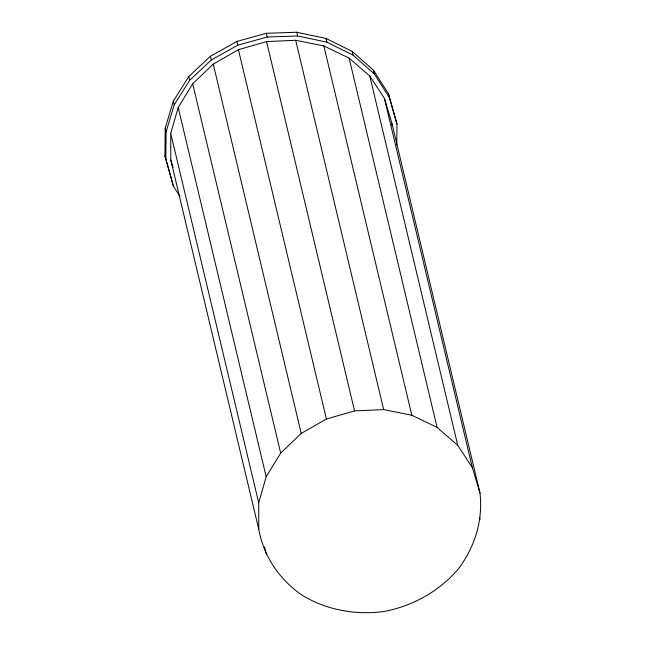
<?xml version="1.0" encoding="UTF-8"?>
<svg xmlns="http://www.w3.org/2000/svg" width="645" height="645" viewBox="0 0 645 645"><rect width="100%" height="100%" fill="white"/><g stroke="black" fill="none" stroke-linecap="round" stroke-linejoin="round"><path stroke-width="0.97" d="M179.858 196.274L173.441 186.195L164.935 155.937L165.201 128.194L173.32 101.128L188.743 76.586L210.423 56.236L236.884 41.465L266.312 33.282L296.708 32.25L326.007 38.434L352.202 51.407L373.511 70.297L388.483 93.807L396.981 124.066L396.788 144.875M165.829 159.67L166.088 131.919L165.201 128.194M170.732 133.467L178.197 107.465L192.702 83.81L213.245 64.105L238.44 49.705L266.562 41.578L295.692 40.296L323.846 45.924L349.114 58.098L369.762 75.981L384.396 98.354L392.007 123.687L479.985 492.998C483.129 520.555 474.776 547.274 458.095 569.237C439.051 591.409 412.848 605.945 384.235 611.46C355.637 615.362 326.394 610.065 301.675 594.94C279.156 579.121 263.797 556.538 258.782 529.351L170.804 160.049L170.732 133.467L258.709 502.778L258.782 529.351M258.709 502.778L266.175 476.776L280.68 453.121L301.231 433.416L326.418 419.016L354.54 410.889L383.67 409.599L411.833 415.235L437.092 427.409L457.748 445.292L472.374 467.665L479.985 492.998M166.088 131.919L174.206 104.853L189.638 80.311L211.318 59.961L237.771 45.19L267.199 37.015L297.595 35.983L326.894 42.159L353.089 55.139L374.398 74.022L389.37 97.532L396.981 124.066M170.804 160.049L173.053 167.555M164.935 155.937L173.441 186.195M388.483 93.807L389.37 97.532M384.396 98.354L472.374 467.665M373.511 70.297L374.398 74.022M479.598 517.613L480.065 519.572M369.762 75.981L457.748 445.292M352.202 51.407L353.089 55.139M349.114 58.098L437.092 427.409M326.007 38.434L326.894 42.159M323.846 45.924L411.833 415.235M296.708 32.25L297.595 35.983M295.692 40.296L383.67 409.599M266.312 33.282L267.199 37.015M266.562 41.578L354.54 410.889M236.884 41.465L237.771 45.19M238.44 49.705L326.418 419.016M213.245 64.105L301.231 433.416M210.423 56.236L211.318 59.961M192.702 83.81L280.68 453.121M188.743 76.586L189.638 80.311M178.197 107.465L266.175 476.776M173.32 101.128L174.206 104.853M264.531 546.855L266.393 554.692M392.007 123.687L392.015 125.654"/></g></svg>
